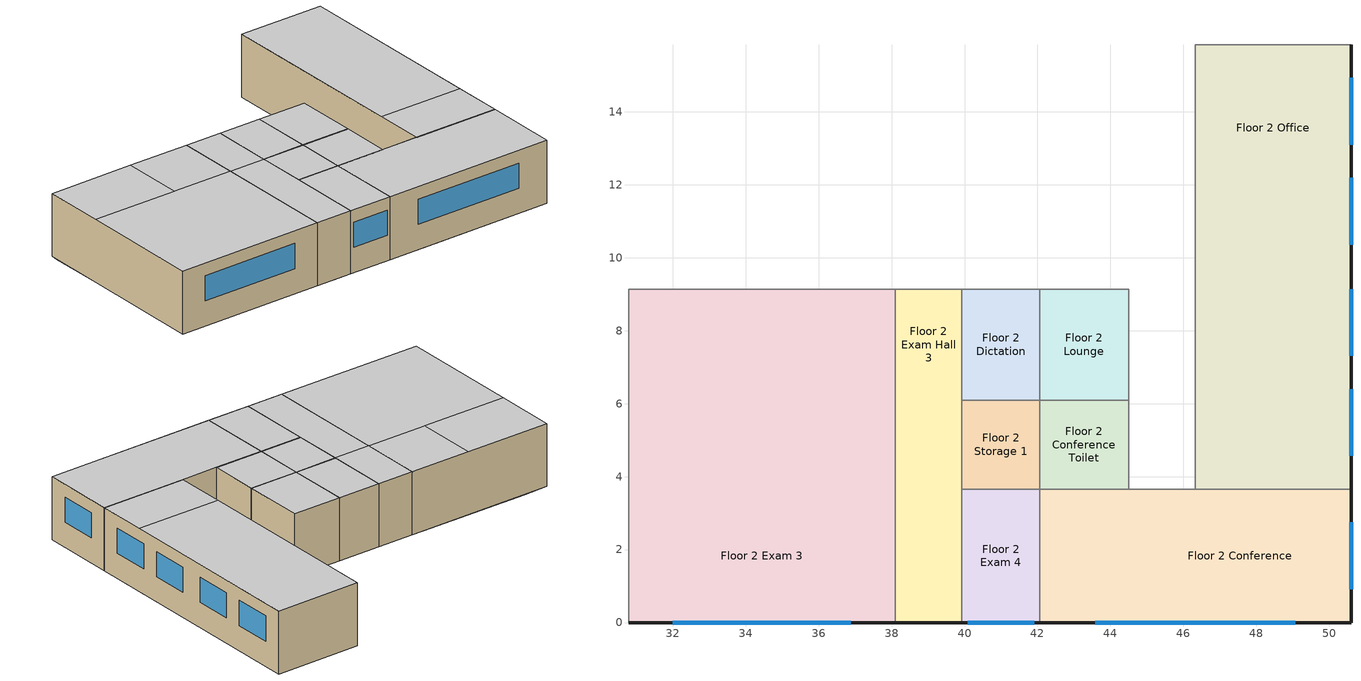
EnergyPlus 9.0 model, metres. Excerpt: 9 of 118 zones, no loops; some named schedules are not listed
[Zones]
Floor 2 Conference
 floor to Floor 1 Sterile Hall (int_slab_floor): 42.06,3.66 44.5,3.66 44.5,0 42.06,0 z3.05
 floor to Floor 1 Operating Room 1 (int_slab_floor): 44.5,0 44.5,3.66 50.6,3.66 50.6,0 z3.05
 wall outside (nonres_ext_wall): 42.06,0 50.6,0 50.6,3.66 z3.05:6.1
 wall to Floor 2 Office (int_wall): 50.6,3.66 46.33,3.66 z3.05:6.1
 wall to Floor 2 Exam 4 (int_wall): 42.06,3.66 42.06,0 z3.05:6.1
 wall to Floor 2 Office Hall (int_wall): 46.33,3.66 44.5,3.66 z3.05:6.1
 wall to Floor 2 Conference Toilet (int_wall): 44.5,3.66 42.06,3.66 z3.05:6.1
 window (NonresWindow_U_0.29_SHGC_0.45): 50.6,0.91 50.6,2.74 / 43.59,0 49.07,0 z4.27:5.49
 ceiling to Floor 3 Physical Therapy 1 (int_slab_ceiling): 42.06,3.66 42.06,0 50.6,0 50.6,3.66 z6.1
Floor 2 Conference Toilet
 floor to Floor 1 Sterile Hall (int_slab_floor): 44.5,6.1 44.5,3.66 42.06,3.66 42.06,6.1 z3.05
 wall to Floor 2 Storage 1 (int_wall): 42.06,6.1 42.06,3.66 z3.05:6.1
 wall to Floor 2 Lounge (int_wall): 44.5,6.1 42.06,6.1 z3.05:6.1
 wall to Floor 2 Office Hall (int_wall): 44.5,3.66 44.5,6.1 z3.05:6.1
 ceiling to Floor 3 Physical Therapy 1 (int_slab_ceiling): 44.5,3.66 44.5,6.1 42.06,6.1 42.06,3.66 z6.1
Floor 2 Dictation
 floor to Floor 1 Soil Work (int_slab_floor): 42.06,6.1 39.93,6.1 39.93,9.14 42.06,9.14 z3.05
 wall to Floor 2 Lounge (int_wall): 42.06,6.1 42.06,9.14 z3.05:6.1
 wall to Floor 2 Exam Hall 3 (int_wall): 39.93,9.14 39.93,6.1 z3.05:6.1
 wall to Floor 2 Reception Hall (int_wall): 42.06,9.14 39.93,9.14 z3.05:6.1
 wall to Floor 2 Storage 1 (int_wall): 39.93,6.1 42.06,6.1 z3.05:6.1
 ceiling to Floor 3 Physical Therapy 2 (int_slab_ceiling): 39.93,6.1 42.06,6.1 42.06,9.14 39.93,9.14 z6.1
Floor 2 Exam 3
 floor to Floor 1 Recovery Room (int_slab_floor): 30.78,0 30.78,3.66 38.1,3.66 38.1,0 z3.05
 floor to Floor 1 Nurse Hall (int_slab_floor): 30.78,3.66 30.78,6.1 38.1,6.1 38.1,3.66 z3.05
 floor to Floor 1 Soil Work (int_slab_floor): 37.49,6.1 37.49,9.14 38.1,9.14 38.1,6.1 z3.05
 floor to Floor 1 Nurse Toilet (int_slab_floor): 37.49,6.1 35.66,6.1 35.66,8.84 37.49,8.84 z3.05
 floor to Floor 1 PACU (int_slab_floor): 35.66,6.1 32,6.1 32,8.84 35.66,8.84 z3.05
 floor to Floor 1 Dictation (int_slab_floor): 34.75,8.84 32,8.84 32,9.14 34.75,9.14 z3.05
 floor to Floor 1 Clean (int_slab_floor): 32,9.14 32,8.84 30.78,8.84 30.78,9.14 z3.05
 floor to Floor 1 Soil (int_slab_floor): 34.75,9.14 37.49,9.14 37.49,8.84 34.75,8.84 z3.05
 floor to Floor 1 Nurse Station (int_slab_floor): 30.78,6.1 30.78,8.84 32,8.84 32,6.1 z3.05
 wall outside (nonres_ext_wall): 30.78,0 38.1,0 z3.05:6.1
 wall to Floor 2 Reception Hall (int_wall): 38.1,9.14 30.78,9.14 z3.05:6.1
 wall to Floor 2 Exam Hall 2 (int_wall): 30.78,9.14 30.78,0 z3.05:6.1
 wall to Floor 2 Exam Hall 3 (int_wall): 38.1,0 38.1,9.14 z3.05:6.1
 window (NonresWindow_U_0.29_SHGC_0.45): 32,0 36.88,0 z4.27:5.49
 ceiling to Floor 3 Treatment (int_slab_ceiling): 30.78,6.1 35.05,6.1 35.05,9.14 30.78,9.14 z6.1
 ceiling to Floor 3 Physical Therapy 1 (int_slab_ceiling): 38.1,0 38.1,6.1 30.78,6.1 30.78,0 z6.1
 ceiling to Floor 3 Physical Therapy 2 (int_slab_ceiling): 38.1,9.14 35.05,9.14 35.05,6.1 38.1,6.1 z6.1
Floor 2 Exam 4
 floor to Floor 1 Anesthesia (int_slab_floor): 42.06,0 39.93,0 39.93,3.66 42.06,3.66 z3.05
 wall outside (nonres_ext_wall): 39.93,0 42.06,0 z3.05:6.1
 wall to Floor 2 Storage 1 (int_wall): 42.06,3.66 39.93,3.66 z3.05:6.1
 wall to Floor 2 Exam Hall 3 (int_wall): 39.93,3.66 39.93,0 z3.05:6.1
 window (NonresWindow_U_0.29_SHGC_0.45): 40.08,0 41.91,0 z4.27:5.49
 ceiling to Floor 3 Physical Therapy 1 (int_slab_ceiling): 39.93,0 42.06,0 42.06,3.66 39.93,3.66 z6.1
Floor 2 Exam Hall 3
 floor to Floor 1 Anesthesia (int_slab_floor): 39.32,0 39.32,3.66 39.93,3.66 39.93,0 z3.05
 floor to Floor 1 Recovery Room (int_slab_floor): 38.1,0 38.1,3.66 39.32,3.66 39.32,0 z3.05
 floor to Floor 1 Nurse Hall (int_slab_floor): 38.1,3.66 38.1,6.1 39.93,6.1 39.93,3.66 z3.05
 floor to Floor 1 Soil Work (int_slab_floor): 39.93,9.14 39.93,6.1 38.1,6.1 38.1,9.14 z3.05
 wall outside (nonres_ext_wall): 38.1,0 39.93,0 z3.05:6.1
 wall to Floor 2 Reception Hall (int_wall): 39.93,9.14 38.1,9.14 z3.05:6.1
 wall to Floor 2 Storage 1 (int_wall): 39.93,3.66 39.93,6.1 z3.05:6.1
 ceiling to Floor 3 Physical Therapy 2 (int_slab_ceiling): 38.1,9.14 38.1,6.1 39.93,6.1 39.93,9.14 z6.1
 ceiling to Floor 3 Physical Therapy 1 (int_slab_ceiling): 39.93,6.1 38.1,6.1 38.1,0 39.93,0 z6.1
Floor 2 Lounge
 floor to Floor 1 Sterile Hall (int_slab_floor): 44.5,9.14 44.5,6.1 42.06,6.1 42.06,9.14 z3.05
 wall to Floor 2 Reception Hall (int_wall): 44.5,9.14 42.06,9.14 z3.05:6.1
 wall to Floor 2 Office Hall (int_wall): 44.5,6.1 44.5,9.14 z3.05:6.1
 ceiling to Floor 3 Physical Therapy 2 (int_slab_ceiling): 44.5,6.1 44.5,9.14 42.06,9.14 42.06,6.1 z6.1
Floor 2 Office
 floor to Floor 1 Operating Room 2 (int_slab_floor): 50.6,15.85 50.6,11.28 46.33,11.28 46.33,15.85 z3.05
 floor to Floor 1 Sub-Sterile (int_slab_floor): 50.6,11.28 50.6,7.01 46.33,7.01 46.33,11.28 z3.05
 floor to Floor 1 Operating Room 1 (int_slab_floor): 46.33,3.66 46.33,7.01 50.6,7.01 50.6,3.66 z3.05
 wall outside (nonres_ext_wall): 50.6,3.66 50.6,15.85 z3.05:6.1
 wall to Floor 2 Office Hall (int_wall): 46.33,15.85 46.33,3.66 z3.05:6.1
 wall to Floor 2 Utility (int_wall): 50.6,15.85 46.33,15.85 z3.05:6.1
 window (NonresWindow_U_0.29_SHGC_0.45): 50.6,13.11 50.6,14.94 / 50.6,4.57 50.6,6.4 / 50.6,10.36 50.6,12.19 z4.27:5.49; 50.6,7.32 50.6,9.14 z4.25:5.47
 ceiling to Floor 3 Physical Therapy 1 (int_slab_ceiling): 50.6,3.66 50.6,6.1 46.33,6.1 46.33,3.66 z6.1
 ceiling to Floor 3 Work (int_slab_ceiling): 46.33,15.85 46.33,6.1 50.6,6.1 50.6,15.85 z6.1
Floor 2 Storage 1
 floor to Floor 1 Nurse Hall (int_slab_floor): 39.93,6.1 42.06,6.1 42.06,3.66 39.93,3.66 z3.05
 ceiling to Floor 3 Physical Therapy 1 (int_slab_ceiling): 42.06,6.1 39.93,6.1 39.93,3.66 42.06,3.66 z6.1
[Building]
OutPatientHealthCare: North Axis {deg}=0; Terrain=City; Loads Convergence Tolerance Value=0.04; Temperature Convergence Tolerance Value {deltaC}=0.2; Solar Distribution=FullInteriorAndExterior; Maximum Number of Warmup Days=25; Minimum Number of Warmup Days=6
[Site:Location]
Site:Location=Fairbanks Intl Arpt_AK_USA Design_Conditions; Latitude {N+ S-}=64.82; Longitude {W- E+}=-147.85; Time Zone Relative to GMT {GMT+/-}=-9; Elevation {m}=133
[SizingPeriod:DesignDay] Day of Month=21; Dry-Bulb Temperature Range Modifier Type=DefaultMultipliers; Humidity Condition Type=Wetbulb; Barometric Pressure {Pa}=99737; Rain {Yes/No}=No; Snow on ground {Yes/No}=No; Daylight Savings Time Indicator=No
Name | Month | Day Type | Maximum Dry-Bulb Temperature {C} | Daily Dry-Bulb Temperature Range {C} | Wetbulb at Maximum Dry-Bulb {C} | Wind Speed {m/s} design conditions vs. traditional 6.71 m/s (15 mph) | Wind Direction {Degrees; N=0, S=180} | Solar Model Indicator | Clearness {0.0 to 1.1} | Wind Speed {m/s} design conditions vs. traditional 3.35 m/s (7mph) | ASHRAE Clear Sky Optical Depth for Beam Irradiance (taub) | ASHRAE Clear Sky Optical Depth for Diffuse Irradiance (taud)
Fairbanks Intl Arpt Ann Htg 99.6% Condns DB | 1 | WinterDesignDay | -41.9 | 0 | -41.9 | 0.3 | 20 | ASHRAEClearSky | 0
Fairbanks Intl Arpt Ann Clg .4% Condns DB=>MWB | 7 | SummerDesignDay | 27.4 | 10.2 | 16.1 |  | 180 | ASHRAETau |  | 3.1 | 0.387 | 2.212
[Site:WaterMainsTemperature]
Calculation Method=Correlation; Annual average outdoor air temperature {C}=-1.525; Maximum difference in monthly average outdoor air temperatures {C}=36.2
[Site:GroundTemperature:FCfactorMethod]
January Ground Temperature {C}=-3.1; February Ground Temperature {C}=-17.7; March Ground Temperature {C}=-19.3; April Ground Temperature {C}=-17.6; May Ground Temperature {C}=-15.4; June Ground Temperature {C}=-10.3; July Ground Temperature {C}=0.7; August Ground Temperature {C}=10.6; September Ground Temperature {C}=16; October Ground Temperature {C}=16.9; November Ground Temperature {C}=14.2; December Ground Temperature {C}=6.7
[Material:NoMass]
CP02 CARPET PAD: VeryRough, 0.21648, 0.9, 0.7, 0.8
Nonres_Exterior_Wall_Insulation: MediumSmooth, 3.52984, 0.9, 0.7, 0.7
[Construction]
InteriorFurnishings: Std Wood 6inch
int_wall: G01 13mm gypsum board, G01 13mm gypsum board
int_slab_floor: 100mm Normalweight concrete floor, CP02 CARPET PAD
int_slab_ceiling: CP02 CARPET PAD, 100mm Normalweight concrete floor
nonres_ext_wall: F07 25mm stucco, G01 16mm gypsum board, Nonres_Exterior_Wall_Insulation, G01 16mm gypsum board
NonresWindow_U_0.29_SHGC_0.45: Glazing Layer
[Material]
Name | Roughness | Thickness {m} | Conductivity {W/m-K} | Density {kg/m3} | Specific Heat {J/kg-K} | Thermal Absorptance | Solar Absorptance | Visible Absorptance | Absorptance:Thermal | Absorptance:Solar | Absorptance:Visible
Std Wood 6inch | MediumSmooth | 0.15 | 0.12 | 540 | 1210 | 0.9 | 0.7 | 0.7
F07 25mm stucco | Smooth | 0.0254 | 0.72 | 1856 | 840 | 0.9 | 0.7 | 0.7
G01 13mm gypsum board | Smooth | 0.0127 | 0.16 | 800 | 1090 |  |  |  | 0.9 | 0.7 | 0.5
G01 16mm gypsum board | MediumSmooth | 0.0159 | 0.16 | 800 | 1090
100mm Normalweight concrete floor | MediumRough | 0.1016 | 2.31 | 2322 | 832
[WindowMaterial:SimpleGlazingSystem]
Glazing Layer: U-Factor {W/m2-K}=1.6467; Solar Heat Gain Coefficient=0.45; Visible Transmittance=0.45
[Zone] Type=1; Multiplier=1; Ceiling Height {m}=-9999; Floor Area {m2}=autocalculate; Part of Total Floor Area=Yes
Name | Volume {m3}
Floor 2 Conference | 95.1446
Floor 2 Conference Toilet | 18.1228
Floor 2 Dictation | 19.8218
Floor 2 Exam 3 | 203.8813
Floor 2 Exam 4 | 23.7862
Floor 2 Exam Hall 3 | 50.9703
Floor 2 Lounge | 22.6535
Floor 2 Office | 158.5743
Floor 2 Storage 1 | 15.8574
[InternalMass] Construction=InteriorFurnishings
Name | Zone | Surface Area {m2}
Floor 2 Conference_InternalMass_1 | Floor 2 Conference | 62.4308
Floor 2 Conference Toilet_InternalMass_1 | Floor 2 Conference Toilet | 11.8916
Floor 2 Dictation_InternalMass_1 | Floor 2 Dictation | 13.0064
Floor 2 Exam 3_InternalMass_1 | Floor 2 Exam 3 | 133.7804
Floor 2 Exam 4_InternalMass_1 | Floor 2 Exam 4 | 15.6077
Floor 2 Exam Hall 3_InternalMass_1 | Floor 2 Exam Hall 3 | 33.4451
Floor 2 Lounge_InternalMass_1 | Floor 2 Lounge | 14.8645
Floor 2 Office_InternalMass_1 | Floor 2 Office | 104.0514
Floor 2 Storage 1_InternalMass_1 | Floor 2 Storage 1 | 10.4051
[People] Number of People Calculation Method=People/Area; Fraction Radiant=0.3; Sensible Heat Fraction=AUTOCALCULATE; Activity Level Schedule=ACTIVITY_SCH; Enable ASHRAE 55 Comfort Warnings=No; Mean Radiant Temperature Calculation Type=ZoneAveraged; Work Efficiency Schedule=WORK_EFF_SCH; Clothing Insulation Calculation Method=ClothingInsulationSchedule; Clothing Insulation Schedule=CLOTHING_SCH; Air Velocity Schedule=AIR_VELO_SCH; Thermal Comfort Model 1 Type=FANGER
Name | Zone or ZoneList | Number of People Schedule | People per Zone Floor Area {person/m2}
Floor 2 Conference People | Floor 2 Conference | MEETINGROOM_OCC_w_SB_SCH | 0.538248
Floor 2 Dictation People | Floor 2 Dictation | OFFICE_OCC_w_SB_SCH | 0.0538248
Floor 2 Exam 3 People | Floor 2 Exam 3 | BLDG_OCC_SCH | 0.215299
Floor 2 Exam 4 People | Floor 2 Exam 4 | BLDG_OCC_SCH | 0.215299
Floor 2 Lounge People | Floor 2 Lounge | BLDG_OCC_SCH | 0.161474
Floor 2 Office People | Floor 2 Office | OFFICE_OCC_w_SB_SCH | 0.0538248
[Lights] Design Level Calculation Method=Watts/Area; Return Air Fraction=0; Fraction Radiant=0.7; Fraction Visible=0.2; Fraction Replaceable=1; Return Air Fraction Calculated from Plenum Temperature=No
Name | Zone or ZoneList | Schedule | Watts per Zone Floor Area {W/m2}
Floor 2 Conference_Lights | Floor 2 Conference | BLDG_LIGHT_SCH | 11.9156
Floor 2 Conference Toilet_Lights | Floor 2 Conference Toilet | BLDG_LIGHT_TOILET_SCH | 9.49377
Floor 2 Dictation_Lights | Floor 2 Dictation | BLDG_LIGHT_OFFICE_SCH | 10.7531
Floor 2 Exam 3_Lights | Floor 2 Exam 3 | BLDG_LIGHT_EXAM_SCH | 16.0813
Floor 2 Exam 4_Lights | Floor 2 Exam 4 | BLDG_LIGHT_EXAM_SCH | 16.0813
Floor 2 Exam Hall 3_Lights | Floor 2 Exam Hall 3 | BLDG_LIGHT_CORRIDOR_SCH | 6.39376
Floor 2 Lounge_Lights | Floor 2 Lounge | BLDG_LIGHT_LOUNGE_SCH | 8.91252
Floor 2 Office_Lights | Floor 2 Office | BLDG_LIGHT_OFFICE_SCH | 10.7531
Floor 2 Storage 1_Lights | Floor 2 Storage 1 | BLDG_LIGHT_STORAGE_SCH | 6.10314
[ElectricEquipment] Schedule=BLDG_EQUIP_SCH; Design Level Calculation Method=EquipmentLevel; Fraction Latent=0; Fraction Radiant=0.5; Fraction Lost=0
Name | Zone or ZoneList | Design Level {W}
Floor 2 Conference_PlugMisc_Equip | Floor 2 Conference | 335.8779
Floor 2 Conference Toilet_PlugMisc_Equip | Floor 2 Conference Toilet | 25.6264
Floor 2 Dictation_PlugMisc_Equip | Floor 2 Dictation | 76.998
Floor 2 Exam 3_PlugMisc_Equip | Floor 2 Exam 3 | 791.9798
Floor 2 Exam 4_PlugMisc_Equip | Floor 2 Exam 4 | 92.3976
Floor 2 Exam Hall 3_PlugMisc_Equip | Floor 2 Exam Hall 3 | 72.0742
Floor 2 Lounge_PlugMisc_Equip | Floor 2 Lounge | 239.9871
Floor 2 Office_PlugMisc_Equip | Floor 2 Office | 615.9843
Floor 2 Storage 1_PlugMisc_Equip | Floor 2 Storage 1 | 5.6188
[Exterior:Lights]
Exterior_Lights: Schedule=Exterior_Lgt_ALWAYS_ON; Design Level {W}=8428.41; Control Option=AstronomicalClock
[Daylighting:Controls] Daylighting Method=SplitFlux; Minimum Input Power Fraction for Continuous or ContinuousOff Dimming Control=0.3; Number of Stepped Control Steps=1; Probability Lighting will be Reset When Needed in Manual Stepped Control=1; Glare Calculation Azimuth Angle of View Direction Clockwise from Zone y-Axis {deg}=0; Maximum Allowable Discomfort Glare Index=22; Illuminance Setpoint at Reference Point 1 {lux}=323; Fraction of Zone Controlled by Reference Point 2=0; Illuminance Setpoint at Reference Point 2 {lux}=323
Name | Zone | Lighting Control Type | Minimum Light Output Fraction for Continuous or ContinuousOff Dimming Control | Glare Calculation Daylighting Reference Point | Daylighting Reference Point 1 | Fraction of Zone Controlled by Reference Point 1 | Daylighting Reference Point 2
Floor 2 Office_DaylCtrl | Floor 2 Office | Continuous | 0.15 | Floor 2 Office_DaylRefPt1 | Floor 2 Office_DaylRefPt1 | 0.57 | Floor 2 Office_DaylRefPt2
Floor 2 Conference_DaylCtrl | Floor 2 Conference | Stepped | 0.2 | Floor 2 Conference_DaylRefPt1 | Floor 2 Conference_DaylRefPt1 | 0.67 | Floor 2 Conference_DaylRefPt2
[ZoneInfiltration:DesignFlowRate] Schedule=INFIL_SCH; Design Flow Rate Calculation Method=Flow/ExteriorWallArea; Flow per Exterior Surface Area {m3/s-m2}=0.00056896; Constant Term Coefficient=0; Temperature Term Coefficient=0; Velocity Term Coefficient=0.224; Velocity Squared Term Coefficient=0
Name | Zone or ZoneList
Floor 2 Conference_Infiltration | Floor 2 Conference
Floor 2 Exam 3_Infiltration | Floor 2 Exam 3
Floor 2 Exam 4_Infiltration | Floor 2 Exam 4
Floor 2 Office_Infiltration | Floor 2 Office
[Schedule:Compact]
ACTIVITY_SCH: Through: 12/31, For: AllDays, Until: 24:00, 120
WORK_EFF_SCH: Through: 12/31, For: AllDays, Until: 24:00, 0
AIR_VELO_SCH: Through: 12/31, For: AllDays, Until: 24:00, 0.2
CLOTHING_SCH: Through: 04/30, For: AllDays, Until: 24:00, 1, Through: 09/30, For: AllDays, Until: 24:00, 0.5, Through: 12/31, For: AllDays, Until: 24:00, 1
BLDG_LIGHT_CORRIDOR_SCH; BLDG_LIGHT_EXAM_SCH; BLDG_LIGHT_SCH: Through: 12/31, For: Weekdays, Until: 4:00, 0.1, Until: 6:00, 0.3, Until: 7:00, 0.6, Until: 18:00, 0.9, Until: 20:00, 0.6, Until: 22:00, 0.3, Until: 24:00, 0.1, For: SummerDesignDay, Until: 4:00, 0.1, Until: 6:00, 0.3, Until: 7:00, 0.6, Until: 18:00, 0.9, Until: 20:00, 0.6, Until: 22:00, 0.3, Until: 24:00, 0.1, For: WinterDesignDay, Until: 7:00, 0.1, Until: 9:00, 0.3, Until: 15:00, 0.4, Until: 20:00, 0.3, Until: 24:00, 0.1, For: Saturday, Until: 7:00, 0.1, Until: 9:00, 0.3, Until: 15:00, 0.4, Until: 20:00, 0.3, Until: 24:00, 0.1, For: Sunday Holidays AllOtherDays, Until: 8:00, 0.05, Until: 17:00, 0.1, Until: 24:00, 0.05
BLDG_LIGHT_OFFICE_SCH: Through: 12/31, For: Weekdays, Until: 4:00, 0.08591, Until: 6:00, 0.25773, Until: 7:00, 0.51546, Until: 18:00, 0.77319, Until: 20:00, 0.51546, Until: 22:00, 0.25773, Until: 24:00, 0.08591, For: SummerDesignDay, Until: 4:00, 0.1, Until: 6:00, 0.3, Until: 7:00, 0.6, Until: 18:00, 0.9, Until: 20:00, 0.6, Until: 22:00, 0.3, Until: 24:00, 0.1, For: WinterDesignDay, Until: 7:00, 0.1, Until: 9:00, 0.3, Until: 15:00, 0.4, Until: 20:00, 0.3, Until: 24:00, 0.1, For: Saturday, Until: 7:00, 0.08591, Until: 9:00, 0.25773, Until: 15:00, 0.34364, Until: 20:00, 0.25773, Until: 24:00, 0.08591, For: Sunday Holidays AllOtherDays, Until: 8:00, 0.05, Until: 17:00, 0.08591, Until: 24:00, 0.05
BLDG_LIGHT_TOILET_SCH: Through: 12/31, For: Weekdays, Until: 4:00, 0.066, Until: 6:00, 0.198, Until: 7:00, 0.396, Until: 18:00, 0.594, Until: 20:00, 0.396, Until: 22:00, 0.198, Until: 24:00, 0.066, For: SummerDesignDay, Until: 4:00, 0.1, Until: 6:00, 0.3, Until: 7:00, 0.6, Until: 18:00, 0.9, Until: 20:00, 0.6, Until: 22:00, 0.3, Until: 24:00, 0.1, For: WinterDesignDay, Until: 7:00, 0.1, Until: 9:00, 0.3, Until: 15:00, 0.4, Until: 20:00, 0.3, Until: 24:00, 0.1, For: Saturday, Until: 7:00, 0.066, Until: 9:00, 0.198, Until: 15:00, 0.264, Until: 20:00, 0.198, Until: 24:00, 0.066, For: Sunday Holidays AllOtherDays, Until: 8:00, 0.033, Until: 17:00, 0.066, Until: 24:00, 0.033
BLDG_OCC_SCH: Through: 12/31, For: Weekdays, Until: 04:00, 0.05, Until: 06:00, 0.2, Until: 07:00, 0.5, Until: 18:00, 0.9, Until: 20:00, 0.5, Until: 22:00, 0.2, Until: 24:00, 0.05, For: SummerDesignDay, Until: 04:00, 0.05, Until: 06:00, 0.2, Until: 07:00, 0.5, Until: 18:00, 0.9, Until: 20:00, 0.5, Until: 22:00, 0.2, Until: 24:00, 0.05, For: WinterDesignDay, Until: 07:00, 0.05, Until: 09:00, 0.2, Until: 15:00, 0.3, Until: 20:00, 0.2, Until: 24:00, 0.05, For: Saturday, Until: 07:00, 0.05, Until: 09:00, 0.2, Until: 15:00, 0.3, Until: 20:00, 0.2, Until: 24:00, 0.05, For: Sunday Holidays AllOtherDays, Until: 08:00, 0, Until: 17:00, 0.05, Until: 24:00, 0
MEETINGROOM_OCC_w_SB_SCH: Through: 12/31, For: Weekdays, Until: 01:00, 0.05, Until: 02:00, 0.05, Until: 03:00, 0.05, Until: 04:00, 0.05, Until: 05:00, 0.2, Until: 06:00, 0.2, Until: 07:00, 0.5, Until: 08:00, 0.9, Until: 09:00, 0.9, Until: 10:00, 0.9, Until: 11:00, 0, Until: 12:00, 0, Until: 13:00, 0.9, Until: 14:00, 0.9, Until: 15:00, 0, Until: 16:00, 0.9, Until: 17:00, 0.9, Until: 18:00, 0.9, Until: 19:00, 0.5, Until: 20:00, 0.5, Until: 21:00, 0.2, Until: 22:00, 0.2, Until: 23:00, 0.05, Until: 24:00, 0.05, For: Saturdays, Until: 01:00, 0.05, Until: 02:00, 0.05, Until: 03:00, 0.05, Until: 04:00, 0.05, Until: 05:00, 0.05, Until: 06:00, 0.05, Until: 07:00, 0.05, Until: 08:00, 0.2, Until: 09:00, 0.2, Until: 10:00, 0.3, Until: 11:00, 0.3, Until: 12:00, 0.3, Until: 13:00, 0, Until: 14:00, 0, Until: 15:00, 0, Until: 16:00, 0, Until: 17:00, 0, Until: 18:00, 0, Until: 19:00, 0, Until: 20:00, 0, Until: 21:00, 0.05, Until: 22:00, 0.05, Until: 23:00, 0.05, Until: 24:00, 0.05, For: SummerDesignDay, Until: 04:00, 0.05, Until: 06:00, 0.2, Until: 07:00, 0.5, Until: 18:00, 0.9, Until: 20:00, 0.5, Until: 22:00, 0.2, Until: 24:00, 0.05, For: WinterDesignDay, Until: 07:00, 0.05, Until: 09:00, 0.2, Until: 15:00, 0.3, Until: 20:00, 0.2, Until: 24:00, 0.05, For: Sunday Holidays AllOtherDays, Until: 08:00, 0, Until: 17:00, 0.05, Until: 24:00, 0
OFFICE_OCC_w_SB_SCH: Through: 12/31, For: Weekdays, Until: 01:00, 0.05, Until: 02:00, 0.05, Until: 03:00, 0.05, Until: 04:00, 0.05, Until: 05:00, 0.2, Until: 06:00, 0.2, Until: 07:00, 0.5, Until: 08:00, 0.9, Until: 09:00, 0.9, Until: 10:00, 0.9, Until: 11:00, 0.9, Until: 12:00, 0.9, Until: 13:00, 0, Until: 14:00, 0.9, Until: 15:00, 0, Until: 16:00, 0.9, Until: 17:00, 0.9, Until: 18:00, 0.9, Until: 19:00, 0.5, Until: 20:00, 0.5, Until: 21:00, 0.2, Until: 22:00, 0.2, Until: 23:00, 0.05, Until: 24:00, 0.05, For: Saturdays, Until: 01:00, 0.05, Until: 02:00, 0.05, Until: 03:00, 0.05, Until: 04:00, 0.05, Until: 05:00, 0.05, Until: 06:00, 0.05, Until: 07:00, 0.05, Until: 08:00, 0.2, Until: 09:00, 0.2, Until: 10:00, 0.3, Until: 11:00, 0.3, Until: 12:00, 0, Until: 13:00, 0.3, Until: 14:00, 0.3, Until: 15:00, 0, Until: 16:00, 0.2, Until: 17:00, 0.2, Until: 18:00, 0.2, Until: 19:00, 0.2, Until: 20:00, 0.2, Until: 21:00, 0.05, Until: 22:00, 0.05, Until: 23:00, 0.05, Until: 24:00, 0.05, For: SummerDesignDay, Until: 04:00, 0.05, Until: 06:00, 0.2, Until: 07:00, 0.5, Until: 18:00, 0.9, Until: 20:00, 0.5, Until: 22:00, 0.2, Until: 24:00, 0.05, For: WinterDesignDay, Until: 07:00, 0.05, Until: 09:00, 0.2, Until: 15:00, 0.3, Until: 20:00, 0.2, Until: 24:00, 0.05, For: Sunday Holidays AllOtherDays, Until: 08:00, 0, Until: 17:00, 0.05, Until: 24:00, 0
